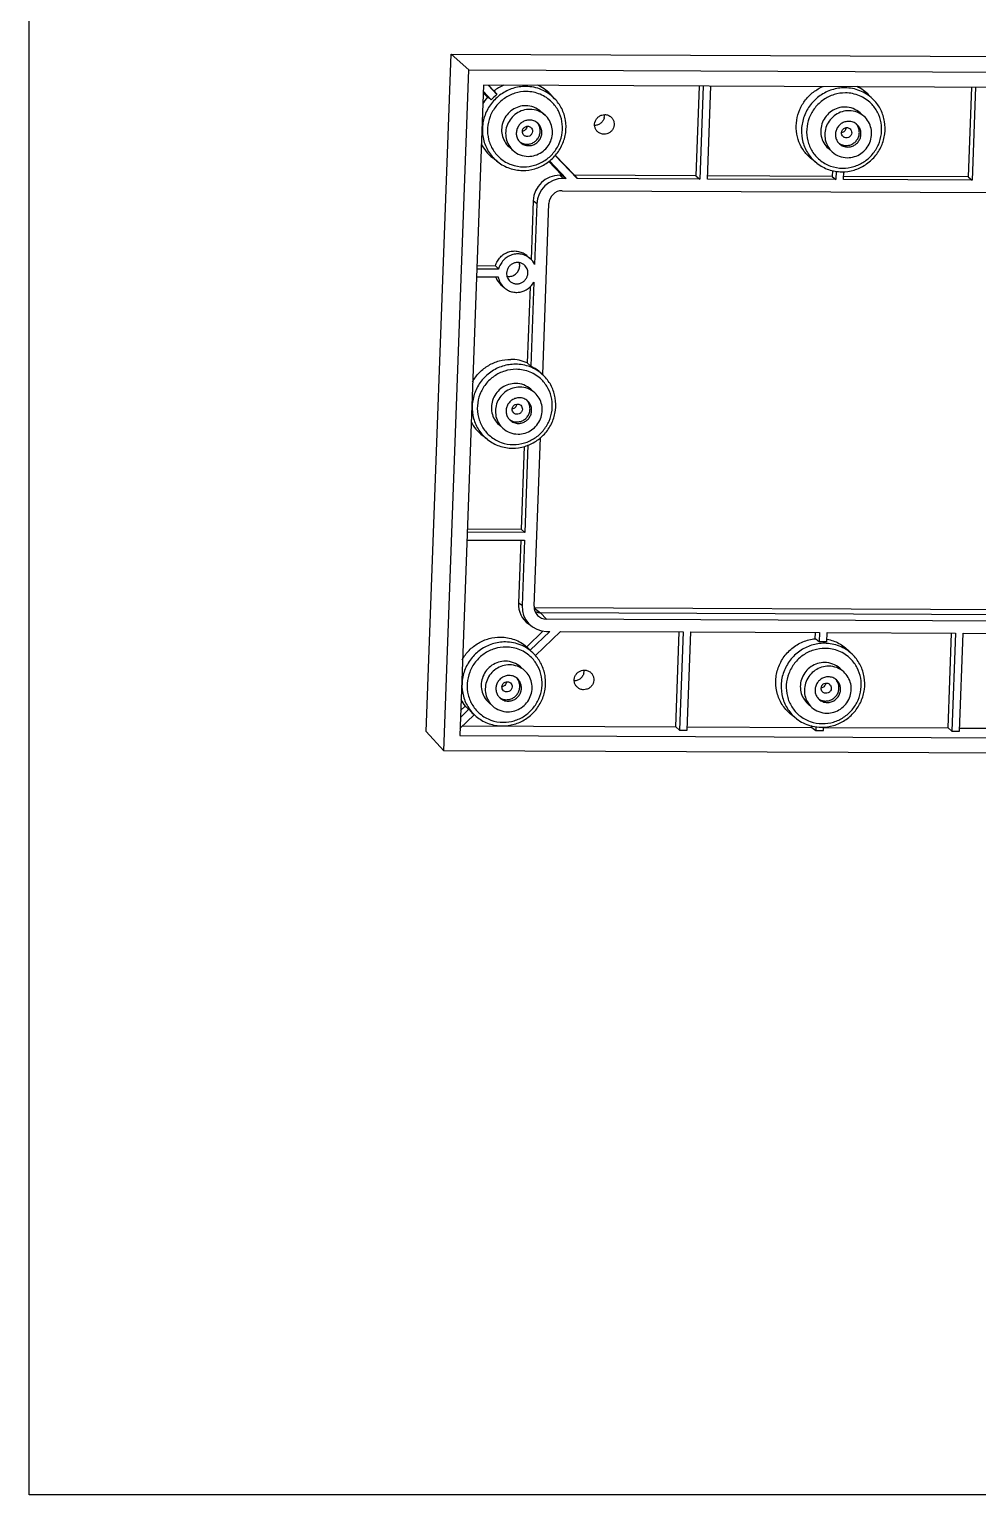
# Model space of a CAD drawing. Header units: inches. Extents: x -698 to -193, y 791 to 1298.
# Drawn here: x -698 to -588.7, y 790.8 to 959.9 of the extents above; entities that cross this region are included whole.
import ezdxf

# ---------------------------------------------------------------- set-up
doc = ezdxf.new("R2010")
doc.units = ezdxf.units.IN
doc.header["$LTSCALE"] = 0.605
doc.header["$MEASUREMENT"] = 0
doc.layers.get('0').update_dxf_attribs({"linetype": 'CONTINUOUS'})
doc.layers.add('02___PRT_ALL_AXES', color=7, linetype='CONTINUOUS')

msp = doc.modelspace()

# ---------------------------------------------------------------- linework, layer by layer
at = {"color": 7, "linetype": 'Continuous'}
for p, q in [((-652.279, 878.872), (-649.409, 957.018)), ((-649.409, 957.018), (-493.063, 956.359)), ((-647.356, 955.203), (-649.409, 957.018)), ((-650.241, 876.644), (-647.356, 955.203)), ((-647.356, 955.203), (-490.598, 954.542)), ((-645.654, 953.422), (-648.409, 878.411)), ((-492.43, 952.775), (-645.654, 953.422)), ((-644.116, 952.351), (-645.136, 953.42)), ((-644.46, 952.756), (-645.093, 953.419)), ((-620.775, 953.317), (-621.155, 942.973)), ((-620.319, 953.315), (-620.713, 942.601)), ((-619.829, 942.597), (-619.436, 953.311)), ((-645.687, 952.536), (-645.208, 952.035)), ((-645.681, 952.687), (-644.763, 951.726)), ((-637.458, 951.868), (-637.983, 952.41)), ((-600.649, 951.712), (-601.174, 952.254)), ((-589.365, 953.184), (-589.745, 942.84)), ((-588.909, 953.182), (-589.302, 942.469)), ((-644.009, 944.574), (-644.604, 945.039)), ((-634.861, 942.661), (-637.414, 945.334)), ((-635.172, 943.032), (-637.394, 945.359)), ((-607.2, 944.419), (-607.795, 944.884)), ((-638.153, 944.648), (-636.615, 943.038)), ((-638.065, 944.713), (-636.11, 942.666)), ((-605.425, 943.585), (-605.45, 942.907)), ((-604.971, 943.523), (-605.008, 942.535)), ((-604.124, 942.531), (-604.09, 943.468)), ((-636.615, 943.038), (-636.876, 943.039)), ((-636.467, 942.667), (-636.876, 943.039)), ((-636.615, 943.038), (-636.11, 942.666)), ((-636.11, 942.666), (-636.467, 942.667)), ((-621.155, 942.973), (-635.172, 943.032)), ((-635.172, 943.032), (-634.861, 942.661)), ((-620.713, 942.601), (-634.861, 942.661)), ((-621.155, 942.973), (-620.713, 942.601)), ((-605.008, 942.535), (-619.829, 942.597)), ((-605.45, 942.907), (-619.816, 942.967)), ((-605.45, 942.907), (-605.008, 942.535)), ((-589.302, 942.469), (-604.124, 942.531)), ((-589.745, 942.84), (-604.111, 942.901)), ((-589.745, 942.84), (-589.302, 942.469)), ((-639.929, 940.095), (-640.177, 933.328)), ((-639.52, 939.723), (-639.929, 940.095)), ((-638.839, 920.044), (-638.114, 939.786)), ((-636.588, 941.258), (-503.937, 940.699)), ((-639.52, 939.723), (-639.776, 932.755)), ((-646.466, 931.323), (-643.957, 931.313)), ((-643.924, 932.2), (-646.433, 932.21)), ((-646.418, 932.615), (-644.282, 932.606)), ((-640.294, 930.158), (-640.616, 921.391)), ((-639.851, 930.723), (-640.208, 921.001)), ((-640.208, 921.001), (-640.616, 921.391)), ((-645.185, 912.54), (-645.781, 913.004)), ((-639.821, 893.321), (-639.106, 912.779)), ((-640.969, 911.757), (-641.319, 902.229)), ((-640.541, 911.931), (-640.912, 901.823)), ((-647.581, 900.964), (-640.945, 900.936)), ((-640.912, 901.823), (-647.548, 901.851)), ((-647.533, 902.255), (-641.319, 902.229)), ((-641.367, 900.938), (-641.633, 893.698)), ((-641.319, 902.229), (-640.912, 901.823)), ((-640.945, 900.936), (-641.222, 893.395)), ((-641.222, 893.395), (-641.633, 893.698)), ((-639.821, 893.184), (-507.254, 892.625)), ((-639.794, 893.104), (-639.082, 892.579)), ((-506.569, 892.02), (-639.082, 892.579)), ((-639.082, 892.579), (-638.403, 891.836)), ((-505.753, 891.277), (-638.403, 891.836)), ((-638.792, 890.482), (-640.68, 888.661)), ((-638.029, 890.425), (-640.278, 888.255)), ((-639.66, 887.641), (-636.779, 890.419)), ((-638.386, 890.426), (-638.029, 890.425)), ((-636.779, 890.419), (-622.631, 890.36)), ((-623.49, 879.416), (-623.088, 890.362)), ((-622.631, 890.36), (-623.047, 879.044)), ((-622.164, 879.04), (-621.748, 890.356)), ((-621.748, 890.356), (-606.926, 890.293)), ((-607.409, 889.584), (-607.382, 890.295)), ((-606.926, 890.293), (-606.966, 889.219)), ((-606.082, 889.215), (-606.043, 890.29)), ((-606.043, 890.29), (-591.221, 890.227)), ((-592.079, 879.283), (-591.677, 890.229)), ((-591.221, 890.227), (-591.637, 878.911)), ((-590.753, 878.908), (-590.338, 890.223)), ((-590.338, 890.223), (-572.571, 890.148)), ((-603.002, 887.643), (-603.527, 888.185)), ((-648.379, 879.233), (-646.743, 880.81)), ((-647.345, 881.44), (-648.333, 880.487)), ((-647.787, 881.806), (-648.303, 881.309)), ((-609.553, 880.35), (-610.148, 880.814)), ((-648.082, 879.519), (-623.49, 879.416)), ((-623.49, 879.416), (-623.047, 879.044)), ((-623.047, 879.044), (-622.164, 879.04)), ((-622.15, 879.41), (-607.784, 879.349)), ((-607.784, 879.349), (-607.778, 879.515)), ((-607.784, 879.349), (-607.342, 878.977)), ((-607.324, 879.453), (-607.342, 878.977)), ((-607.342, 878.977), (-606.458, 878.974)), ((-606.458, 878.974), (-606.443, 879.398)), ((-606.439, 879.344), (-592.079, 879.283)), ((-592.079, 879.283), (-591.637, 878.911)), ((-591.637, 878.911), (-590.753, 878.908)), ((-590.74, 879.277), (-573.429, 879.204)), ((-650.241, 876.644), (-652.279, 878.872)), ((-648.409, 878.411), (-495.185, 877.765)), ((-493.484, 875.983), (-650.241, 876.644))]:
    msp.add_line(p, q, dxfattribs=at)
msp.add_lwpolyline([(-192.56, 1297.936), (-192.56, 790.849), (-698.05, 790.849), (-698.05, 1297.936)], close=True)
for centre, radius, start, end in [((-641.308, 948.74), 5.105, 113.31069, 128.12644), ((-641.33, 949.165), 4.662, 44.13386, 66.17072), ((-641.282, 948.717), 5.14, 139.79675, 150.53491), ((-640.913, 948.381), 5.101, 128.90145, 139.02225), ((-604.003, 948.36), 4.761, 86.99547, 89.75697), ((-604.518, 949.013), 4.658, 44.10147, 65.92745), ((-632.865, 949.947), 1.151, 348.0223, 3.84805), ((-641.734, 948.715), 4.664, 205.83071, 232.01528), ((-640.654, 948.032), 1.412, 233.3844, 246.8959), ((-603.845, 947.877), 1.412, 233.3844, 246.8959), ((-642.755, 932.57), 1.213, 260.30249, 269.74779), ((-642.719, 932.629), 1.232, 357.95059, 15.80721), ((-642.193, 932.006), 2.168, 198.84552, 201.29922), ((-642.24, 931.985), 2.117, 201.23087, 228.02517), ((-642.544, 917.035), 4.763, 66.11927, 89.8302), ((-642.143, 916.773), 4.649, 51.603, 65.40622), ((-642.129, 916.796), 4.622, 44.63109, 51.56515), ((-641.933, 916.635), 4.594, 44.1062, 47.73839), ((-642.911, 916.68), 4.663, 206.17509, 232.02445), ((-641.831, 915.997), 1.412, 233.3844, 246.8959), ((-606.543, 884.394), 4.843, 89.76363, 95.00475), ((-606.543, 884.437), 4.8, 84.48842, 89.7608), ((-606.913, 884.826), 4.782, 79.10823, 79.79143), ((-643.104, 884.606), 4.586, 41.38546, 44.10254), ((-606.356, 884.29), 4.761, 86.99547, 89.75697), ((-635.218, 885.877), 1.151, 348.0223, 3.84805), ((-644.051, 884.667), 4.705, 206.05584, 217.44275), ((-643.007, 883.962), 1.412, 233.3844, 246.8959), ((-606.198, 883.807), 1.412, 233.3844, 246.8959), ((-643.713, 884.306), 4.627, 218.27955, 225.48256), ((-643.719, 884.301), 4.618, 225.48806, 229.09474), ((-606.705, 884.002), 4.631, 232.05707, 254.61878), ((-606.69, 884.048), 4.68, 254.58763, 256.69307), ((-606.671, 884.139), 4.773, 256.72351, 269.74795)]:
    msp.add_arc(centre, radius, start, end, dxfattribs=at)
for centre, major_axis, ratio, start_param, end_param in [((-657.841, 959.386), (38.381, -26.18), 0.0237103, 1.2393219, 1.2516074), ((-653.328, 963.738), (29.41, -34.833), 0.0071068, -1.2560644, -1.2437789), ((-636.983, 940.082), (2.003, 2.233), 0.9679668, 0.7108195, 2.2813112), ((-636.575, 939.71), (2.003, 2.233), 0.9679668, 0.7108195, 2.2813112), ((-636.641, 939.779), (1.002, 1.117), 0.9679668, 0.7108195, 2.2813112), ((-639.359, 929.575), (12.151, -13.03), 0.0906263, -1.8889689, -1.8571796), ((-638.687, 893.686), (2.007, 2.231), 0.9673838, -4.0002013, -3.0472464), ((-638.277, 893.384), (2.007, 2.231), 0.9673838, -4.0002013, -2.4297095), ((-638.348, 893.315), (1.003, 1.116), 0.9673838, 2.282984, 3.8534758), ((-624.206, 897.35), (39.768, -30.571), 0.0871931, 1.1903962, 1.2026817), ((-660.034, 899.686), (37.918, -34.636), 0.1055557, 1.1217084, 1.1339939), ((-660.034, 899.686), (37.918, -34.636), 0.1055557, -1.1473807, -1.1350952)]:
    msp.add_ellipse(centre, major_axis=major_axis, ratio=ratio, start_param=start_param, end_param=end_param, dxfattribs=at)
for points, knots in [([(-607.795, 944.883), (-608.123, 945.14), (-608.715, 945.746), (-609.328, 946.859), (-609.629, 948.102), (-609.597, 949.39), (-609.236, 950.635), (-608.57, 951.755), (-607.646, 952.674), (-606.894, 953.114), (-606.499, 953.282)], [0, 0, 0, 0, 0.122641, 0.2456889, 0.3695753, 0.4945149, 0.6204251, 0.7469829, 0.8736907, 1, 1, 1, 1]), ([(-640.792, 953.276), (-641.294, 953.278), (-642.057, 953.16), (-642.997, 952.781), (-643.875, 952.26), (-644.81, 951.368), (-645.436, 950.238), (-645.715, 949.259), (-645.841, 948.258), (-645.705, 946.995), (-645.082, 945.618), (-644.397, 944.878), (-644.009, 944.575)], [0, 0, 0, 0, 0.1249037, 0.1879732, 0.2512603, 0.3778269, 0.5042002, 0.5672761, 0.6300725, 0.7543383, 0.8774676, 1, 1, 1, 1]), ([(-640.717, 952.69), (-641.162, 952.692), (-642.062, 952.555), (-643.288, 951.955), (-644.287, 951.017), (-644.966, 949.828), (-645.262, 948.499), (-645.162, 947.373), (-644.88, 946.532), (-644.474, 945.752), (-644.033, 945.246), (-643.697, 944.967)], [0, 0, 0, 0, 0.1249121, 0.2509022, 0.377479, 0.5038908, 0.6294664, 0.7538293, 0.8157499, 0.8774293, 1, 1, 1, 1]), ([(-641.148, 943.591), (-640.672, 943.589), (-639.711, 943.729), (-638.392, 944.344), (-637.294, 945.311), (-636.514, 946.547), (-636.117, 947.946), (-636.139, 949.391), (-636.58, 950.754), (-637.132, 951.532), (-637.458, 951.868)], [0, 0, 0, 0, 0.1248232, 0.2506959, 0.3771838, 0.5036048, 0.6293202, 0.7539173, 0.8773581, 1, 1, 1, 1]), ([(-637.458, 951.868), (-637.672, 952.089), (-638.147, 952.489), (-638.965, 952.935), (-639.858, 953.211), (-640.481, 953.275), (-640.792, 953.276)], [0, 0, 0, 0, 0.2488643, 0.4980836, 0.748445, 1, 1, 1, 1]), ([(-637.771, 951.472), (-638.152, 951.854), (-639.079, 952.474), (-640.173, 952.688), (-640.717, 952.69)], [0, 0, 0, 0, 0.498041, 1, 1, 1, 1]), ([(-603.983, 953.121), (-604.485, 953.123), (-605.248, 953.005), (-606.188, 952.626), (-607.066, 952.105), (-608.001, 951.213), (-608.627, 950.083), (-608.906, 949.104), (-609.032, 948.103), (-608.896, 946.84), (-608.273, 945.462), (-607.588, 944.722), (-607.2, 944.419)], [0, 0, 0, 0, 0.1249037, 0.1879732, 0.2512603, 0.3778269, 0.5042002, 0.5672761, 0.6300725, 0.7543383, 0.8774676, 1, 1, 1, 1]), ([(-603.908, 952.535), (-604.353, 952.537), (-605.253, 952.4), (-606.479, 951.8), (-607.478, 950.862), (-608.157, 949.673), (-608.453, 948.344), (-608.353, 947.218), (-608.071, 946.377), (-607.665, 945.596), (-607.224, 945.091), (-606.887, 944.812)], [0, 0, 0, 0, 0.1249121, 0.2509022, 0.377479, 0.5038908, 0.6294664, 0.7538293, 0.8157499, 0.8774293, 1, 1, 1, 1]), ([(-604.339, 943.436), (-603.863, 943.434), (-602.902, 943.574), (-601.583, 944.189), (-600.485, 945.155), (-599.704, 946.391), (-599.307, 947.791), (-599.33, 949.236), (-599.771, 950.598), (-600.323, 951.377), (-600.649, 951.712)], [0, 0, 0, 0, 0.1248232, 0.2506959, 0.3771838, 0.5036048, 0.6293202, 0.7539173, 0.8773581, 1, 1, 1, 1]), ([(-600.962, 951.317), (-601.343, 951.698), (-602.27, 952.319), (-603.364, 952.533), (-603.908, 952.535)], [0, 0, 0, 0, 0.498041, 1, 1, 1, 1]), ([(-600.649, 951.712), (-601.049, 952.126), (-602.02, 952.809), (-603.174, 953.084), (-603.754, 953.114)], [0, 0, 0, 0, 0.4982094, 1, 1, 1, 1]), ([(-641.036, 944.009), (-640.607, 944.007), (-639.74, 944.134), (-638.551, 944.692), (-637.565, 945.568), (-636.867, 946.687), (-636.519, 947.953), (-636.553, 949.255), (-636.966, 950.479), (-637.473, 951.174), (-637.771, 951.472)], [0, 0, 0, 0, 0.1248428, 0.250739, 0.3772471, 0.5036749, 0.629379, 0.7539508, 0.8773655, 1, 1, 1, 1]), ([(-632.485, 948.042), (-632.569, 948.117), (-632.714, 948.296), (-632.838, 948.617), (-632.86, 948.964), (-632.777, 949.304), (-632.597, 949.607), (-632.337, 949.845), (-632.021, 949.997), (-631.79, 950.032), (-631.676, 950.032)], [0, 0, 0, 0, 0.122621, 0.2459486, 0.3704261, 0.4960818, 0.6225327, 0.7490885, 0.8751231, 1, 1, 1, 1]), ([(-631.676, 950.032), (-631.543, 950.031), (-631.277, 949.982), (-631.047, 949.841), (-630.949, 949.754)], [0, 0, 0, 0, 0.5019252, 1, 1, 1, 1]), ([(-604.227, 943.853), (-603.798, 943.851), (-602.931, 943.978), (-601.742, 944.536), (-600.756, 945.413), (-600.058, 946.532), (-599.71, 947.797), (-599.744, 949.1), (-600.156, 950.324), (-600.664, 951.019), (-600.962, 951.317)], [0, 0, 0, 0, 0.1248428, 0.250739, 0.3772471, 0.5036749, 0.629379, 0.7539508, 0.8773655, 1, 1, 1, 1]), ([(-640.353, 949.407), (-640.502, 949.407), (-640.804, 949.362), (-641.216, 949.164), (-641.555, 948.853), (-641.789, 948.458), (-641.897, 948.014), (-641.869, 947.562), (-641.707, 947.143), (-641.518, 946.91), (-641.409, 946.812)], [0, 0, 0, 0, 0.1248769, 0.2509115, 0.3774673, 0.5039182, 0.6295739, 0.7540514, 0.877379, 1, 1, 1, 1]), ([(-641.184, 948.099), (-641.18, 948.211), (-641.105, 948.438), (-640.835, 948.664), (-640.488, 948.716), (-640.275, 948.616), (-640.193, 948.543)], [0, 0, 0, 0, 0.2518041, 0.5047408, 0.7543837, 1, 1, 1, 1]), ([(-640.85, 948.267), (-640.895, 948.223), (-640.998, 948.15), (-641.118, 948.112), (-641.179, 948.102)], [0, 0, 0, 0, 0.5017334, 1, 1, 1, 1]), ([(-640.663, 948.684), (-640.665, 948.607), (-640.702, 948.451), (-640.794, 948.321), (-640.85, 948.267)], [0, 0, 0, 0, 0.4981746, 1, 1, 1, 1]), ([(-640.649, 946.618), (-640.507, 946.618), (-640.218, 946.659), (-639.821, 946.84), (-639.489, 947.126), (-639.248, 947.492), (-639.119, 947.909), (-639.114, 948.343), (-639.232, 948.756), (-639.388, 948.996), (-639.481, 949.101)], [0, 0, 0, 0, 0.1246717, 0.250607, 0.376985, 0.5033968, 0.6291451, 0.7538061, 0.877322, 1, 1, 1, 1]), ([(-640.461, 946.45), (-640.312, 946.449), (-640.01, 946.494), (-639.598, 946.692), (-639.259, 947.003), (-639.025, 947.398), (-638.917, 947.842), (-638.945, 948.294), (-639.107, 948.714), (-639.296, 948.946), (-639.405, 949.044)], [0, 0, 0, 0, 0.1248769, 0.2509115, 0.3774673, 0.5039182, 0.6295739, 0.7540514, 0.877379, 1, 1, 1, 1]), ([(-639.405, 949.044), (-639.532, 949.159), (-639.834, 949.343), (-640.18, 949.406), (-640.353, 949.407)], [0, 0, 0, 0, 0.4980748, 1, 1, 1, 1]), ([(-640.193, 948.543), (-640.132, 948.487), (-640.032, 948.347), (-640.003, 948.178), (-640.006, 948.094)], [0, 0, 0, 0, 0.4972902, 1, 1, 1, 1]), ([(-631.738, 949.708), (-631.765, 949.582), (-631.861, 949.338), (-632.115, 949.039), (-632.45, 948.837), (-632.706, 948.782), (-632.833, 948.777)], [0, 0, 0, 0, 0.2501014, 0.5012352, 0.7516113, 1, 1, 1, 1]), ([(-630.949, 949.754), (-630.865, 949.679), (-630.72, 949.5), (-630.596, 949.179), (-630.575, 948.832), (-630.658, 948.492), (-630.837, 948.189), (-631.097, 947.951), (-631.413, 947.799), (-631.644, 947.764), (-631.759, 947.764)], [0, 0, 0, 0, 0.122621, 0.2459486, 0.3704261, 0.4960818, 0.6225327, 0.7490885, 0.8751231, 1, 1, 1, 1]), ([(-603.544, 949.251), (-603.693, 949.252), (-603.995, 949.207), (-604.407, 949.009), (-604.746, 948.698), (-604.98, 948.303), (-605.088, 947.859), (-605.06, 947.407), (-604.898, 946.987), (-604.709, 946.755), (-604.6, 946.657)], [0, 0, 0, 0, 0.1248769, 0.2509115, 0.3774673, 0.5039182, 0.6295739, 0.7540514, 0.877379, 1, 1, 1, 1]), ([(-604.375, 947.944), (-604.371, 948.056), (-604.296, 948.282), (-604.026, 948.509), (-603.679, 948.56), (-603.466, 948.46), (-603.384, 948.387)], [0, 0, 0, 0, 0.2518041, 0.5047408, 0.7543837, 1, 1, 1, 1]), ([(-603.853, 948.529), (-603.856, 948.451), (-603.893, 948.296), (-603.985, 948.165), (-604.041, 948.111)], [0, 0, 0, 0, 0.4981746, 1, 1, 1, 1]), ([(-603.84, 946.463), (-603.698, 946.462), (-603.409, 946.504), (-603.012, 946.685), (-602.68, 946.971), (-602.439, 947.337), (-602.31, 947.754), (-602.305, 948.188), (-602.423, 948.601), (-602.579, 948.841), (-602.672, 948.946)], [0, 0, 0, 0, 0.1246717, 0.250607, 0.376985, 0.5033968, 0.6291451, 0.7538061, 0.877322, 1, 1, 1, 1]), ([(-603.652, 946.294), (-603.503, 946.294), (-603.201, 946.339), (-602.789, 946.537), (-602.45, 946.848), (-602.216, 947.243), (-602.108, 947.687), (-602.136, 948.139), (-602.298, 948.559), (-602.487, 948.791), (-602.596, 948.889)], [0, 0, 0, 0, 0.1248769, 0.2509115, 0.3774673, 0.5039182, 0.6295739, 0.7540514, 0.877379, 1, 1, 1, 1]), ([(-602.596, 948.889), (-602.723, 949.004), (-603.024, 949.187), (-603.371, 949.251), (-603.544, 949.251)], [0, 0, 0, 0, 0.4980748, 1, 1, 1, 1]), ([(-603.384, 948.387), (-603.323, 948.332), (-603.223, 948.192), (-603.194, 948.022), (-603.197, 947.939)], [0, 0, 0, 0, 0.4972902, 1, 1, 1, 1]), ([(-641.409, 946.812), (-641.282, 946.698), (-640.981, 946.514), (-640.634, 946.45), (-640.461, 946.45)], [0, 0, 0, 0, 0.4980748, 1, 1, 1, 1]), ([(-640.996, 947.651), (-641.058, 947.706), (-641.157, 947.846), (-641.187, 948.016), (-641.184, 948.099)], [0, 0, 0, 0, 0.4972902, 1, 1, 1, 1]), ([(-640.006, 948.094), (-640.01, 947.982), (-640.085, 947.756), (-640.355, 947.53), (-640.702, 947.478), (-640.915, 947.578), (-640.996, 947.651)], [0, 0, 0, 0, 0.2518041, 0.5047408, 0.7543837, 1, 1, 1, 1]), ([(-631.759, 947.764), (-631.891, 947.765), (-632.157, 947.814), (-632.388, 947.955), (-632.485, 948.042)], [0, 0, 0, 0, 0.5019252, 1, 1, 1, 1]), ([(-604.6, 946.657), (-604.473, 946.542), (-604.172, 946.358), (-603.825, 946.295), (-603.652, 946.294)], [0, 0, 0, 0, 0.4980748, 1, 1, 1, 1]), ([(-604.187, 947.495), (-604.248, 947.551), (-604.348, 947.691), (-604.378, 947.861), (-604.375, 947.944)], [0, 0, 0, 0, 0.4972902, 1, 1, 1, 1]), ([(-604.041, 948.111), (-604.086, 948.068), (-604.189, 947.995), (-604.309, 947.957), (-604.37, 947.947)], [0, 0, 0, 0, 0.5017334, 1, 1, 1, 1]), ([(-603.197, 947.939), (-603.201, 947.827), (-603.276, 947.601), (-603.546, 947.374), (-603.893, 947.323), (-604.106, 947.422), (-604.187, 947.495)], [0, 0, 0, 0, 0.2518041, 0.5047408, 0.7543837, 1, 1, 1, 1]), ([(-643.697, 944.967), (-643.33, 944.663), (-642.48, 944.177), (-641.516, 944.011), (-641.036, 944.009)], [0, 0, 0, 0, 0.4980603, 1, 1, 1, 1]), ([(-644.009, 944.575), (-643.607, 944.261), (-642.69, 943.764), (-641.661, 943.594), (-641.148, 943.591)], [0, 0, 0, 0, 0.4980843, 1, 1, 1, 1]), ([(-607.2, 944.419), (-606.798, 944.106), (-605.881, 943.609), (-604.852, 943.438), (-604.339, 943.436)], [0, 0, 0, 0, 0.4980843, 1, 1, 1, 1]), ([(-606.887, 944.812), (-606.521, 944.508), (-605.671, 944.022), (-604.707, 943.855), (-604.227, 943.853)], [0, 0, 0, 0, 0.4980603, 1, 1, 1, 1]), ([(-644.282, 932.606), (-644.232, 932.79), (-644.083, 933.147), (-643.737, 933.612), (-643.287, 933.977), (-642.763, 934.22), (-642.199, 934.323), (-641.631, 934.28), (-641.097, 934.094), (-640.786, 933.881), (-640.648, 933.757)], [0, 0, 0, 0, 0.1261309, 0.2527617, 0.3792678, 0.5052328, 0.6302783, 0.7542918, 0.8774109, 1, 1, 1, 1]), ([(-640.272, 933.42), (-640.412, 933.546), (-640.729, 933.762), (-641.273, 933.948), (-641.85, 933.985), (-642.422, 933.872), (-642.95, 933.617), (-643.399, 933.236), (-643.739, 932.755), (-643.879, 932.388), (-643.924, 932.2)], [0, 0, 0, 0, 0.1225731, 0.2457016, 0.3697435, 0.494834, 0.6208414, 0.7473604, 0.8739636, 1, 1, 1, 1]), ([(-643.957, 931.313), (-643.918, 931.076), (-643.76, 930.615), (-643.458, 930.233), (-643.281, 930.074)], [0, 0, 0, 0, 0.5016979, 1, 1, 1, 1]), ([(-643.004, 931.752), (-643.01, 931.578), (-642.948, 931.225), (-642.74, 930.932), (-642.612, 930.817)], [0, 0, 0, 0, 0.5027254, 1, 1, 1, 1]), ([(-640.941, 932.677), (-641.027, 932.753), (-641.222, 932.883), (-641.558, 932.983), (-641.912, 932.984), (-642.254, 932.884), (-642.558, 932.693), (-642.798, 932.426), (-642.957, 932.105), (-642.999, 931.869), (-643.004, 931.752)], [0, 0, 0, 0, 0.1225831, 0.2457935, 0.3700613, 0.4954636, 0.6217321, 0.7482897, 0.8746268, 1, 1, 1, 1]), ([(-642.76, 931.358), (-642.599, 931.357), (-642.273, 931.421), (-641.857, 931.693), (-641.57, 932.099), (-641.494, 932.423), (-641.488, 932.585)], [0, 0, 0, 0, 0.2483733, 0.4992235, 0.7505259, 1, 1, 1, 1]), ([(-642.612, 930.817), (-642.527, 930.741), (-642.332, 930.611), (-641.995, 930.511), (-641.642, 930.511), (-641.299, 930.61), (-640.996, 930.801), (-640.755, 931.068), (-640.597, 931.389), (-640.554, 931.625), (-640.55, 931.742)], [0, 0, 0, 0, 0.1225831, 0.2457935, 0.3700613, 0.4954636, 0.6217321, 0.7482897, 0.8746268, 1, 1, 1, 1]), ([(-640.55, 931.742), (-640.543, 931.916), (-640.605, 932.269), (-640.813, 932.562), (-640.941, 932.677)], [0, 0, 0, 0, 0.5027254, 1, 1, 1, 1]), ([(-643.281, 930.074), (-643.159, 929.964), (-642.889, 929.773), (-642.428, 929.588), (-641.933, 929.512), (-641.265, 929.562), (-640.471, 929.907), (-640.013, 930.429), (-639.851, 930.723)], [0, 0, 0, 0, 0.1231163, 0.2466365, 0.3708802, 0.4960319, 0.7472528, 1, 1, 1, 1]), ([(-641.969, 921.241), (-642.471, 921.243), (-643.234, 921.126), (-644.174, 920.746), (-645.052, 920.226), (-645.986, 919.333), (-646.613, 918.204), (-646.892, 917.225), (-647.018, 916.223), (-646.881, 914.96), (-646.259, 913.583), (-645.574, 912.843), (-645.185, 912.54)], [0, 0, 0, 0, 0.1249037, 0.1879732, 0.2512603, 0.3778269, 0.5042002, 0.5672761, 0.6300725, 0.7543383, 0.8774676, 1, 1, 1, 1]), ([(-646.927, 919.223), (-646.707, 919.61), (-646.161, 920.331), (-645.096, 921.16), (-643.858, 921.683), (-642.97, 921.8), (-642.53, 921.799)], [0, 0, 0, 0, 0.251289, 0.5023763, 0.7521778, 1, 1, 1, 1]), ([(-638.843, 920.035), (-639.262, 920.416), (-640.253, 921.028), (-641.399, 921.239), (-641.969, 921.241)], [0, 0, 0, 0, 0.4980412, 1, 1, 1, 1]), ([(-641.893, 920.656), (-642.338, 920.658), (-643.239, 920.521), (-644.464, 919.92), (-645.464, 918.982), (-646.143, 917.793), (-646.438, 916.464), (-646.339, 915.338), (-646.057, 914.497), (-645.651, 913.717), (-645.209, 913.211), (-644.873, 912.933)], [0, 0, 0, 0, 0.1249121, 0.2509022, 0.377479, 0.5038908, 0.6294664, 0.7538293, 0.8157499, 0.8774293, 1, 1, 1, 1]), ([(-642.324, 911.557), (-641.849, 911.555), (-640.888, 911.694), (-639.568, 912.309), (-638.471, 913.276), (-637.69, 914.512), (-637.293, 915.912), (-637.316, 917.356), (-637.757, 918.719), (-638.309, 919.497), (-638.634, 919.833)], [0, 0, 0, 0, 0.1248232, 0.2506959, 0.3771838, 0.5036048, 0.6293202, 0.7539173, 0.8773581, 1, 1, 1, 1]), ([(-638.948, 919.437), (-639.329, 919.819), (-640.256, 920.439), (-641.35, 920.653), (-641.893, 920.656)], [0, 0, 0, 0, 0.498041, 1, 1, 1, 1]), ([(-642.212, 911.974), (-641.783, 911.972), (-640.916, 912.099), (-639.728, 912.657), (-638.741, 913.533), (-638.044, 914.652), (-637.696, 915.918), (-637.729, 917.22), (-638.142, 918.444), (-638.65, 919.139), (-638.948, 919.437)], [0, 0, 0, 0, 0.1248428, 0.250739, 0.3772471, 0.5036749, 0.629379, 0.7539508, 0.8773655, 1, 1, 1, 1]), ([(-641.529, 917.372), (-641.679, 917.372), (-641.981, 917.327), (-642.393, 917.129), (-642.731, 916.818), (-642.966, 916.423), (-643.074, 915.98), (-643.046, 915.527), (-642.884, 915.108), (-642.695, 914.875), (-642.586, 914.777)], [0, 0, 0, 0, 0.1248769, 0.2509115, 0.3774673, 0.5039182, 0.6295739, 0.7540514, 0.877379, 1, 1, 1, 1]), ([(-642.36, 916.064), (-642.356, 916.176), (-642.281, 916.403), (-642.011, 916.629), (-641.665, 916.681), (-641.451, 916.581), (-641.37, 916.508)], [0, 0, 0, 0, 0.2518041, 0.5047408, 0.7543837, 1, 1, 1, 1]), ([(-642.027, 916.232), (-642.072, 916.189), (-642.175, 916.116), (-642.295, 916.077), (-642.356, 916.068)], [0, 0, 0, 0, 0.5017334, 1, 1, 1, 1]), ([(-641.839, 916.649), (-641.842, 916.572), (-641.879, 916.416), (-641.971, 916.286), (-642.027, 916.232)], [0, 0, 0, 0, 0.4981746, 1, 1, 1, 1]), ([(-641.826, 914.583), (-641.683, 914.583), (-641.395, 914.624), (-640.998, 914.805), (-640.665, 915.091), (-640.424, 915.457), (-640.296, 915.875), (-640.29, 916.308), (-640.409, 916.721), (-640.565, 916.961), (-640.658, 917.066)], [0, 0, 0, 0, 0.1246717, 0.250607, 0.376985, 0.5033968, 0.6291451, 0.7538061, 0.877322, 1, 1, 1, 1]), ([(-641.638, 914.415), (-641.489, 914.414), (-641.187, 914.459), (-640.775, 914.658), (-640.436, 914.968), (-640.202, 915.363), (-640.094, 915.807), (-640.122, 916.26), (-640.284, 916.679), (-640.473, 916.912), (-640.582, 917.009)], [0, 0, 0, 0, 0.1248769, 0.2509115, 0.3774673, 0.5039182, 0.6295739, 0.7540514, 0.877379, 1, 1, 1, 1]), ([(-640.582, 917.009), (-640.709, 917.124), (-641.01, 917.308), (-641.357, 917.371), (-641.529, 917.372)], [0, 0, 0, 0, 0.4980748, 1, 1, 1, 1]), ([(-641.37, 916.508), (-641.309, 916.453), (-641.209, 916.312), (-641.179, 916.143), (-641.182, 916.059)], [0, 0, 0, 0, 0.4972902, 1, 1, 1, 1]), ([(-642.586, 914.777), (-642.458, 914.663), (-642.157, 914.479), (-641.811, 914.416), (-641.638, 914.415)], [0, 0, 0, 0, 0.4980748, 1, 1, 1, 1]), ([(-642.173, 915.616), (-642.234, 915.671), (-642.334, 915.812), (-642.363, 915.981), (-642.36, 916.064)], [0, 0, 0, 0, 0.4972902, 1, 1, 1, 1]), ([(-641.182, 916.059), (-641.187, 915.947), (-641.261, 915.721), (-641.531, 915.495), (-641.878, 915.443), (-642.091, 915.543), (-642.173, 915.616)], [0, 0, 0, 0, 0.2518041, 0.5047408, 0.7543837, 1, 1, 1, 1]), ([(-644.873, 912.933), (-644.506, 912.628), (-643.656, 912.142), (-642.693, 911.976), (-642.212, 911.974)], [0, 0, 0, 0, 0.4980603, 1, 1, 1, 1]), ([(-645.185, 912.54), (-644.784, 912.226), (-643.866, 911.729), (-642.838, 911.559), (-642.324, 911.557)], [0, 0, 0, 0, 0.4980843, 1, 1, 1, 1]), ([(-639.717, 892.729), (-639.571, 892.656), (-639.355, 892.592), (-639.137, 892.579), (-639.082, 892.579)], [0, 0, 0, 0, 0.7484894, 1, 1, 1, 1]), ([(-643.145, 889.207), (-643.648, 889.209), (-644.411, 889.091), (-645.35, 888.711), (-646.228, 888.191), (-647.163, 887.299), (-647.789, 886.169), (-648.068, 885.19), (-648.194, 884.188), (-648.058, 882.926), (-647.436, 881.548), (-646.75, 880.808), (-646.362, 880.505)], [0, 0, 0, 0, 0.1249037, 0.1879732, 0.2512603, 0.3778269, 0.5042002, 0.5672761, 0.6300725, 0.7543383, 0.8774676, 1, 1, 1, 1]), ([(-648.118, 887.162), (-647.898, 887.554), (-647.354, 888.281), (-646.286, 889.119), (-645.042, 889.647), (-644.149, 889.766), (-643.706, 889.764)], [0, 0, 0, 0, 0.2512778, 0.5023678, 0.7521723, 1, 1, 1, 1]), ([(-643.706, 889.764), (-643.159, 889.761), (-642.061, 889.57), (-641.095, 889.011), (-640.68, 888.661)], [0, 0, 0, 0, 0.5018958, 1, 1, 1, 1]), ([(-639.811, 887.798), (-640.025, 888.019), (-640.5, 888.419), (-641.318, 888.866), (-642.212, 889.142), (-642.834, 889.205), (-643.145, 889.207)], [0, 0, 0, 0, 0.2488643, 0.4980836, 0.748445, 1, 1, 1, 1]), ([(-610.148, 880.814), (-610.524, 881.107), (-611.191, 881.818), (-611.82, 883.137), (-611.992, 884.353), (-611.911, 885.325), (-611.688, 886.284), (-611.146, 887.409), (-610.304, 888.333), (-609.496, 888.904), (-608.619, 889.349), (-607.894, 889.535), (-607.409, 889.584)], [0, 0, 0, 0, 0.1225153, 0.2455766, 0.3696988, 0.4323909, 0.4953627, 0.6216046, 0.7481853, 0.8115378, 0.8747215, 1, 1, 1, 1]), ([(-606.336, 889.051), (-606.839, 889.053), (-607.601, 888.935), (-608.541, 888.556), (-609.419, 888.035), (-610.354, 887.143), (-610.98, 886.013), (-611.259, 885.034), (-611.385, 884.033), (-611.249, 882.77), (-610.627, 881.393), (-609.941, 880.653), (-609.553, 880.35)], [0, 0, 0, 0, 0.1249037, 0.1879732, 0.2512603, 0.3778269, 0.5042002, 0.5672761, 0.6300725, 0.7543383, 0.8774676, 1, 1, 1, 1]), ([(-606.01, 889.522), (-605.541, 889.432), (-604.629, 889.11), (-603.857, 888.525), (-603.527, 888.185)], [0, 0, 0, 0, 0.5012294, 1, 1, 1, 1]), ([(-643.07, 888.621), (-643.515, 888.623), (-644.415, 888.486), (-645.641, 887.885), (-646.64, 886.947), (-647.319, 885.758), (-647.615, 884.43), (-647.515, 883.303), (-647.234, 882.462), (-646.828, 881.682), (-646.386, 881.177), (-646.05, 880.898)], [0, 0, 0, 0, 0.1249121, 0.2509022, 0.377479, 0.5038908, 0.6294664, 0.7538293, 0.8157499, 0.8774293, 1, 1, 1, 1]), ([(-643.501, 879.522), (-643.035, 879.52), (-642.093, 879.654), (-640.794, 880.246), (-639.705, 881.178), (-638.916, 882.375), (-638.493, 883.738), (-638.471, 885.155), (-638.853, 886.507), (-639.36, 887.294), (-639.663, 887.638)], [0, 0, 0, 0, 0.1247611, 0.2505591, 0.3769821, 0.5033789, 0.6291267, 0.753802, 0.8773267, 1, 1, 1, 1]), ([(-643.389, 879.939), (-642.96, 879.937), (-642.093, 880.064), (-640.904, 880.622), (-639.918, 881.498), (-639.221, 882.618), (-638.873, 883.883), (-638.906, 885.185), (-639.319, 886.409), (-639.827, 887.104), (-640.124, 887.402)], [0, 0, 0, 0, 0.1248428, 0.250739, 0.3772471, 0.5036749, 0.629379, 0.7539508, 0.8773655, 1, 1, 1, 1]), ([(-640.124, 887.402), (-640.506, 887.784), (-641.433, 888.404), (-642.526, 888.619), (-643.07, 888.621)], [0, 0, 0, 0, 0.498041, 1, 1, 1, 1]), ([(-606.261, 888.466), (-606.706, 888.467), (-607.606, 888.33), (-608.832, 887.73), (-609.831, 886.792), (-610.51, 885.603), (-610.806, 884.274), (-610.706, 883.148), (-610.424, 882.307), (-610.019, 881.527), (-609.577, 881.021), (-609.241, 880.742)], [0, 0, 0, 0, 0.1249121, 0.2509022, 0.377479, 0.5038908, 0.6294664, 0.7538293, 0.8157499, 0.8774293, 1, 1, 1, 1]), ([(-606.692, 879.366), (-606.217, 879.364), (-605.255, 879.504), (-603.936, 880.119), (-602.838, 881.086), (-602.058, 882.322), (-601.661, 883.722), (-601.683, 885.166), (-602.124, 886.529), (-602.677, 887.307), (-603.002, 887.643)], [0, 0, 0, 0, 0.1248232, 0.2506959, 0.3771838, 0.5036048, 0.6293202, 0.7539173, 0.8773581, 1, 1, 1, 1]), ([(-603.315, 887.247), (-603.697, 887.629), (-604.624, 888.249), (-605.717, 888.463), (-606.261, 888.466)], [0, 0, 0, 0, 0.498041, 1, 1, 1, 1]), ([(-603.002, 887.643), (-603.403, 888.056), (-604.373, 888.74), (-605.528, 889.014), (-606.107, 889.045)], [0, 0, 0, 0, 0.4982094, 1, 1, 1, 1]), ([(-634.839, 883.973), (-634.922, 884.048), (-635.067, 884.226), (-635.191, 884.547), (-635.213, 884.894), (-635.13, 885.235), (-634.95, 885.537), (-634.691, 885.776), (-634.375, 885.928), (-634.143, 885.962), (-634.029, 885.962)], [0, 0, 0, 0, 0.122621, 0.2459486, 0.3704261, 0.4960818, 0.6225327, 0.7490885, 0.8751231, 1, 1, 1, 1]), ([(-633.302, 885.684), (-633.218, 885.609), (-633.074, 885.431), (-632.949, 885.109), (-632.928, 884.762), (-633.011, 884.422), (-633.19, 884.119), (-633.45, 883.881), (-633.766, 883.729), (-633.998, 883.694), (-634.112, 883.695)], [0, 0, 0, 0, 0.122621, 0.2459486, 0.3704261, 0.4960818, 0.6225327, 0.7490885, 0.8751231, 1, 1, 1, 1]), ([(-634.029, 885.962), (-633.896, 885.961), (-633.631, 885.913), (-633.4, 885.772), (-633.302, 885.684)], [0, 0, 0, 0, 0.5019252, 1, 1, 1, 1]), ([(-606.58, 879.784), (-606.151, 879.782), (-605.284, 879.909), (-604.095, 880.467), (-603.109, 881.343), (-602.411, 882.462), (-602.064, 883.728), (-602.097, 885.03), (-602.51, 886.254), (-603.018, 886.949), (-603.315, 887.247)], [0, 0, 0, 0, 0.1248428, 0.250739, 0.3772471, 0.5036749, 0.629379, 0.7539508, 0.8773655, 1, 1, 1, 1]), ([(-642.706, 885.337), (-642.855, 885.338), (-643.157, 885.292), (-643.569, 885.094), (-643.908, 884.783), (-644.142, 884.388), (-644.25, 883.945), (-644.222, 883.492), (-644.06, 883.073), (-643.871, 882.84), (-643.762, 882.742)], [0, 0, 0, 0, 0.1248769, 0.2509115, 0.3774673, 0.5039182, 0.6295739, 0.7540514, 0.877379, 1, 1, 1, 1]), ([(-643.349, 883.581), (-643.411, 883.636), (-643.51, 883.777), (-643.54, 883.946), (-643.537, 884.03)], [0, 0, 0, 0, 0.4972902, 1, 1, 1, 1]), ([(-643.537, 884.03), (-643.533, 884.141), (-643.458, 884.368), (-643.188, 884.594), (-642.841, 884.646), (-642.628, 884.546), (-642.547, 884.473)], [0, 0, 0, 0, 0.2518041, 0.5047408, 0.7543837, 1, 1, 1, 1]), ([(-643.204, 884.197), (-643.248, 884.154), (-643.351, 884.081), (-643.471, 884.042), (-643.532, 884.033)], [0, 0, 0, 0, 0.5017334, 1, 1, 1, 1]), ([(-642.359, 884.025), (-642.363, 883.913), (-642.438, 883.686), (-642.708, 883.46), (-643.055, 883.408), (-643.268, 883.508), (-643.349, 883.581)], [0, 0, 0, 0, 0.2518041, 0.5047408, 0.7543837, 1, 1, 1, 1]), ([(-643.016, 884.614), (-643.019, 884.537), (-643.055, 884.381), (-643.147, 884.251), (-643.204, 884.197)], [0, 0, 0, 0, 0.4981746, 1, 1, 1, 1]), ([(-643.002, 882.549), (-642.86, 882.548), (-642.572, 882.589), (-642.174, 882.77), (-641.842, 883.056), (-641.601, 883.423), (-641.472, 883.84), (-641.467, 884.273), (-641.585, 884.686), (-641.741, 884.926), (-641.835, 885.031)], [0, 0, 0, 0, 0.1246717, 0.250607, 0.376985, 0.5033968, 0.6291451, 0.7538061, 0.877322, 1, 1, 1, 1]), ([(-642.815, 882.38), (-642.665, 882.379), (-642.363, 882.425), (-641.951, 882.623), (-641.613, 882.934), (-641.379, 883.329), (-641.27, 883.772), (-641.298, 884.225), (-641.46, 884.644), (-641.649, 884.877), (-641.758, 884.975)], [0, 0, 0, 0, 0.1248769, 0.2509115, 0.3774673, 0.5039182, 0.6295739, 0.7540514, 0.877379, 1, 1, 1, 1]), ([(-641.758, 884.975), (-641.886, 885.089), (-642.187, 885.273), (-642.533, 885.336), (-642.706, 885.337)], [0, 0, 0, 0, 0.4980748, 1, 1, 1, 1]), ([(-642.547, 884.473), (-642.485, 884.418), (-642.386, 884.277), (-642.356, 884.108), (-642.359, 884.025)], [0, 0, 0, 0, 0.4972902, 1, 1, 1, 1]), ([(-634.092, 885.638), (-634.118, 885.512), (-634.215, 885.268), (-634.468, 884.969), (-634.803, 884.767), (-635.059, 884.712), (-635.186, 884.707)], [0, 0, 0, 0, 0.2501014, 0.5012352, 0.7516113, 1, 1, 1, 1]), ([(-605.897, 885.182), (-606.046, 885.182), (-606.348, 885.137), (-606.76, 884.939), (-607.099, 884.628), (-607.333, 884.233), (-607.441, 883.789), (-607.413, 883.337), (-607.251, 882.918), (-607.062, 882.685), (-606.953, 882.587)], [0, 0, 0, 0, 0.1248769, 0.2509115, 0.3774673, 0.5039182, 0.6295739, 0.7540514, 0.877379, 1, 1, 1, 1]), ([(-606.728, 883.874), (-606.724, 883.986), (-606.649, 884.213), (-606.379, 884.439), (-606.032, 884.491), (-605.819, 884.391), (-605.738, 884.318)], [0, 0, 0, 0, 0.2518041, 0.5047408, 0.7543837, 1, 1, 1, 1]), ([(-606.394, 884.042), (-606.439, 883.999), (-606.542, 883.926), (-606.662, 883.887), (-606.723, 883.877)], [0, 0, 0, 0, 0.5017334, 1, 1, 1, 1]), ([(-606.207, 884.459), (-606.209, 884.382), (-606.246, 884.226), (-606.338, 884.096), (-606.394, 884.042)], [0, 0, 0, 0, 0.4981746, 1, 1, 1, 1]), ([(-606.193, 882.393), (-606.051, 882.393), (-605.763, 882.434), (-605.365, 882.615), (-605.033, 882.901), (-604.792, 883.267), (-604.663, 883.685), (-604.658, 884.118), (-604.776, 884.531), (-604.932, 884.771), (-605.025, 884.876)], [0, 0, 0, 0, 0.1246717, 0.250607, 0.376985, 0.5033968, 0.6291451, 0.7538061, 0.877322, 1, 1, 1, 1]), ([(-606.006, 882.225), (-605.856, 882.224), (-605.554, 882.269), (-605.142, 882.468), (-604.804, 882.778), (-604.569, 883.173), (-604.461, 883.617), (-604.489, 884.07), (-604.651, 884.489), (-604.84, 884.721), (-604.949, 884.819)], [0, 0, 0, 0, 0.1248769, 0.2509115, 0.3774673, 0.5039182, 0.6295739, 0.7540514, 0.877379, 1, 1, 1, 1]), ([(-604.949, 884.819), (-605.077, 884.934), (-605.378, 885.118), (-605.724, 885.181), (-605.897, 885.182)], [0, 0, 0, 0, 0.4980748, 1, 1, 1, 1]), ([(-605.738, 884.318), (-605.676, 884.263), (-605.576, 884.122), (-605.547, 883.953), (-605.55, 883.869)], [0, 0, 0, 0, 0.4972902, 1, 1, 1, 1]), ([(-643.762, 882.742), (-643.635, 882.628), (-643.334, 882.444), (-642.987, 882.381), (-642.815, 882.38)], [0, 0, 0, 0, 0.4980748, 1, 1, 1, 1]), ([(-634.112, 883.695), (-634.244, 883.695), (-634.51, 883.744), (-634.741, 883.885), (-634.839, 883.973)], [0, 0, 0, 0, 0.5019252, 1, 1, 1, 1]), ([(-606.953, 882.587), (-606.826, 882.473), (-606.525, 882.289), (-606.178, 882.225), (-606.006, 882.225)], [0, 0, 0, 0, 0.4980748, 1, 1, 1, 1]), ([(-606.54, 883.426), (-606.602, 883.481), (-606.701, 883.621), (-606.731, 883.791), (-606.728, 883.874)], [0, 0, 0, 0, 0.4972902, 1, 1, 1, 1]), ([(-605.55, 883.869), (-605.554, 883.757), (-605.629, 883.531), (-605.899, 883.305), (-606.246, 883.253), (-606.459, 883.353), (-606.54, 883.426)], [0, 0, 0, 0, 0.2518041, 0.5047408, 0.7543837, 1, 1, 1, 1]), ([(-646.05, 880.898), (-645.683, 880.593), (-644.833, 880.108), (-643.869, 879.941), (-643.389, 879.939)], [0, 0, 0, 0, 0.4980603, 1, 1, 1, 1]), ([(-609.241, 880.742), (-608.874, 880.438), (-608.024, 879.952), (-607.06, 879.786), (-606.58, 879.784)], [0, 0, 0, 0, 0.4980603, 1, 1, 1, 1]), ([(-646.362, 880.505), (-645.96, 880.192), (-645.043, 879.694), (-644.014, 879.524), (-643.501, 879.522)], [0, 0, 0, 0, 0.4980843, 1, 1, 1, 1])]:
    msp.add_open_spline(points, degree=3, knots=knots, dxfattribs=at)
for points in [[(-641.208, 946.733), (-641.033, 946.659), (-640.839, 946.619), (-640.649, 946.618)], [(-604.399, 946.578), (-604.224, 946.503), (-604.03, 946.464), (-603.84, 946.463)], [(-639.776, 932.755), (-639.895, 933.005), (-640.067, 933.235), (-640.272, 933.42)], [(-642.385, 914.698), (-642.21, 914.624), (-642.016, 914.584), (-641.826, 914.583)], [(-643.562, 882.663), (-643.386, 882.589), (-643.193, 882.549), (-643.002, 882.549)], [(-606.753, 882.508), (-606.577, 882.434), (-606.384, 882.394), (-606.193, 882.393)]]:
    msp.add_open_spline(points, degree=3, dxfattribs=at)
at = {"layer": '02___PRT_ALL_AXES', "color": 7, "linetype": 'Continuous'}
for p, q in [((-639.039, 950.395), (-638.569, 949.974)), ((-602.229, 950.24), (-601.76, 949.819)), ((-642.714, 946.304), (-642.245, 945.882)), ((-605.905, 946.148), (-605.436, 945.727)), ((-640.648, 933.758), (-640.273, 933.421)), ((-643.656, 930.41), (-643.28, 930.073)), ((-640.215, 918.36), (-639.746, 917.939)), ((-643.891, 914.269), (-643.421, 913.848)), ((-641.392, 886.326), (-640.923, 885.904)), ((-604.583, 886.17), (-604.114, 885.749)), ((-645.067, 882.234), (-644.598, 881.813)), ((-608.258, 882.079), (-607.789, 881.657))]:
    msp.add_line(p, q, dxfattribs=at)
for points, knots in [([(-640.777, 951.06), (-641.05, 951.061), (-641.604, 950.978), (-642.359, 950.615), (-642.98, 950.045), (-643.409, 949.321), (-643.608, 948.508), (-643.557, 947.678), (-643.26, 946.91), (-642.914, 946.483), (-642.714, 946.304)], [0, 0, 0, 0, 0.1249085, 0.2508927, 0.3774702, 0.5039191, 0.6295785, 0.7540566, 0.8773803, 1, 1, 1, 1]), ([(-640.308, 950.639), (-640.581, 950.64), (-641.135, 950.557), (-641.891, 950.193), (-642.512, 949.624), (-642.941, 948.899), (-643.139, 948.086), (-643.088, 947.256), (-642.79, 946.487), (-642.444, 946.061), (-642.244, 945.882)], [0, 0, 0, 0, 0.1248983, 0.2508979, 0.3774705, 0.503921, 0.6295798, 0.7540572, 0.8773797, 1, 1, 1, 1]), ([(-639.039, 950.395), (-639.272, 950.605), (-639.824, 950.943), (-640.46, 951.059), (-640.777, 951.06)], [0, 0, 0, 0, 0.4980306, 1, 1, 1, 1]), ([(-640.507, 945.218), (-640.233, 945.216), (-639.68, 945.299), (-638.924, 945.663), (-638.303, 946.233), (-637.874, 946.957), (-637.675, 947.771), (-637.727, 948.6), (-638.024, 949.369), (-638.371, 949.795), (-638.57, 949.975)], [0, 0, 0, 0, 0.1248983, 0.2508979, 0.3774705, 0.503921, 0.6295798, 0.7540572, 0.8773797, 1, 1, 1, 1]), ([(-638.57, 949.975), (-638.804, 950.185), (-639.356, 950.522), (-639.991, 950.637), (-640.308, 950.639)], [0, 0, 0, 0, 0.4980328, 1, 1, 1, 1]), ([(-603.968, 950.905), (-604.241, 950.906), (-604.795, 950.823), (-605.55, 950.46), (-606.171, 949.89), (-606.6, 949.166), (-606.799, 948.353), (-606.748, 947.523), (-606.451, 946.754), (-606.105, 946.328), (-605.905, 946.148)], [0, 0, 0, 0, 0.1249085, 0.2508927, 0.3774702, 0.5039191, 0.6295785, 0.7540566, 0.8773803, 1, 1, 1, 1]), ([(-603.499, 950.484), (-603.772, 950.485), (-604.326, 950.402), (-605.082, 950.038), (-605.703, 949.468), (-606.132, 948.744), (-606.33, 947.93), (-606.279, 947.101), (-605.981, 946.332), (-605.635, 945.906), (-605.435, 945.726)], [0, 0, 0, 0, 0.1248983, 0.2508979, 0.3774705, 0.503921, 0.6295798, 0.7540572, 0.8773797, 1, 1, 1, 1]), ([(-602.23, 950.24), (-602.463, 950.45), (-603.015, 950.788), (-603.651, 950.904), (-603.968, 950.905)], [0, 0, 0, 0, 0.4980306, 1, 1, 1, 1]), ([(-601.761, 949.82), (-601.995, 950.029), (-602.547, 950.366), (-603.182, 950.482), (-603.499, 950.484)], [0, 0, 0, 0, 0.4980328, 1, 1, 1, 1]), ([(-603.698, 945.062), (-603.424, 945.061), (-602.87, 945.144), (-602.115, 945.508), (-601.494, 946.077), (-601.065, 946.802), (-600.866, 947.615), (-600.918, 948.445), (-601.215, 949.214), (-601.561, 949.64), (-601.761, 949.82)], [0, 0, 0, 0, 0.1248983, 0.2508979, 0.3774705, 0.503921, 0.6295798, 0.7540572, 0.8773797, 1, 1, 1, 1]), ([(-642.244, 945.882), (-642.01, 945.672), (-641.459, 945.335), (-640.823, 945.219), (-640.507, 945.218)], [0, 0, 0, 0, 0.4980328, 1, 1, 1, 1]), ([(-605.435, 945.726), (-605.201, 945.517), (-604.65, 945.18), (-604.014, 945.064), (-603.698, 945.062)], [0, 0, 0, 0, 0.4980328, 1, 1, 1, 1]), ([(-641.953, 919.025), (-642.227, 919.026), (-642.78, 918.944), (-643.536, 918.58), (-644.157, 918.011), (-644.586, 917.286), (-644.785, 916.473), (-644.733, 915.644), (-644.437, 914.875), (-644.09, 914.448), (-643.89, 914.269)], [0, 0, 0, 0, 0.1249085, 0.2508927, 0.3774702, 0.5039191, 0.6295785, 0.7540566, 0.8773803, 1, 1, 1, 1]), ([(-641.484, 918.604), (-641.758, 918.605), (-642.311, 918.522), (-643.067, 918.159), (-643.688, 917.589), (-644.117, 916.865), (-644.316, 916.051), (-644.264, 915.221), (-643.967, 914.452), (-643.62, 914.026), (-643.42, 913.847)], [0, 0, 0, 0, 0.1248983, 0.2508979, 0.3774705, 0.503921, 0.6295798, 0.7540572, 0.8773797, 1, 1, 1, 1]), ([(-640.215, 918.36), (-640.449, 918.57), (-641.001, 918.908), (-641.637, 919.024), (-641.953, 919.025)], [0, 0, 0, 0, 0.4980306, 1, 1, 1, 1]), ([(-641.683, 913.183), (-641.41, 913.182), (-640.856, 913.264), (-640.1, 913.628), (-639.479, 914.198), (-639.05, 914.922), (-638.852, 915.736), (-638.903, 916.565), (-639.2, 917.334), (-639.547, 917.76), (-639.747, 917.94)], [0, 0, 0, 0, 0.1248983, 0.2508979, 0.3774705, 0.503921, 0.6295798, 0.7540572, 0.8773797, 1, 1, 1, 1]), ([(-639.747, 917.94), (-639.981, 918.15), (-640.532, 918.487), (-641.168, 918.603), (-641.484, 918.604)], [0, 0, 0, 0, 0.4980328, 1, 1, 1, 1]), ([(-643.42, 913.847), (-643.187, 913.637), (-642.635, 913.3), (-642, 913.184), (-641.683, 913.183)], [0, 0, 0, 0, 0.4980328, 1, 1, 1, 1]), ([(-643.13, 886.99), (-643.403, 886.992), (-643.957, 886.909), (-644.713, 886.545), (-645.333, 885.976), (-645.763, 885.252), (-645.961, 884.438), (-645.91, 883.609), (-645.613, 882.84), (-645.267, 882.414), (-645.067, 882.234)], [0, 0, 0, 0, 0.1249085, 0.2508927, 0.3774702, 0.5039191, 0.6295785, 0.7540566, 0.8773803, 1, 1, 1, 1]), ([(-642.661, 886.569), (-642.934, 886.57), (-643.488, 886.487), (-644.244, 886.124), (-644.865, 885.554), (-645.294, 884.83), (-645.492, 884.016), (-645.441, 883.187), (-645.144, 882.418), (-644.797, 881.991), (-644.597, 881.812)], [0, 0, 0, 0, 0.1248983, 0.2508979, 0.3774705, 0.503921, 0.6295798, 0.7540572, 0.8773797, 1, 1, 1, 1]), ([(-641.392, 886.326), (-641.625, 886.536), (-642.177, 886.873), (-642.813, 886.989), (-643.13, 886.99)], [0, 0, 0, 0, 0.4980306, 1, 1, 1, 1]), ([(-642.86, 881.148), (-642.586, 881.147), (-642.033, 881.23), (-641.277, 881.593), (-640.656, 882.163), (-640.227, 882.887), (-640.028, 883.701), (-640.08, 884.53), (-640.377, 885.299), (-640.724, 885.726), (-640.924, 885.905)], [0, 0, 0, 0, 0.1248983, 0.2508979, 0.3774705, 0.503921, 0.6295798, 0.7540572, 0.8773797, 1, 1, 1, 1]), ([(-640.924, 885.905), (-641.157, 886.115), (-641.709, 886.452), (-642.344, 886.568), (-642.661, 886.569)], [0, 0, 0, 0, 0.4980328, 1, 1, 1, 1]), ([(-606.321, 886.835), (-606.594, 886.836), (-607.148, 886.754), (-607.904, 886.39), (-608.524, 885.82), (-608.954, 885.096), (-609.152, 884.283), (-609.101, 883.453), (-608.804, 882.685), (-608.458, 882.258), (-608.258, 882.079)], [0, 0, 0, 0, 0.1249085, 0.2508927, 0.3774702, 0.5039191, 0.6295785, 0.7540566, 0.8773803, 1, 1, 1, 1]), ([(-605.852, 886.414), (-606.125, 886.415), (-606.679, 886.332), (-607.435, 885.969), (-608.056, 885.399), (-608.485, 884.674), (-608.683, 883.861), (-608.632, 883.031), (-608.335, 882.262), (-607.988, 881.836), (-607.788, 881.657)], [0, 0, 0, 0, 0.1248983, 0.2508979, 0.3774705, 0.503921, 0.6295798, 0.7540572, 0.8773797, 1, 1, 1, 1]), ([(-604.583, 886.17), (-604.816, 886.38), (-605.368, 886.718), (-606.004, 886.834), (-606.321, 886.835)], [0, 0, 0, 0, 0.4980306, 1, 1, 1, 1]), ([(-606.051, 880.993), (-605.777, 880.991), (-605.224, 881.074), (-604.468, 881.438), (-603.847, 882.008), (-603.418, 882.732), (-603.219, 883.546), (-603.271, 884.375), (-603.568, 885.144), (-603.915, 885.57), (-604.115, 885.75)], [0, 0, 0, 0, 0.1248983, 0.2508979, 0.3774705, 0.503921, 0.6295798, 0.7540572, 0.8773797, 1, 1, 1, 1]), ([(-604.115, 885.75), (-604.348, 885.96), (-604.9, 886.297), (-605.535, 886.413), (-605.852, 886.414)], [0, 0, 0, 0, 0.4980328, 1, 1, 1, 1]), ([(-644.597, 881.812), (-644.363, 881.602), (-643.812, 881.265), (-643.176, 881.149), (-642.86, 881.148)], [0, 0, 0, 0, 0.4980328, 1, 1, 1, 1]), ([(-607.788, 881.657), (-607.554, 881.447), (-607.003, 881.11), (-606.367, 880.994), (-606.051, 880.993)], [0, 0, 0, 0, 0.4980328, 1, 1, 1, 1])]:
    msp.add_open_spline(points, degree=3, knots=knots, dxfattribs=at)

doc.saveas('drawing.dxf')
